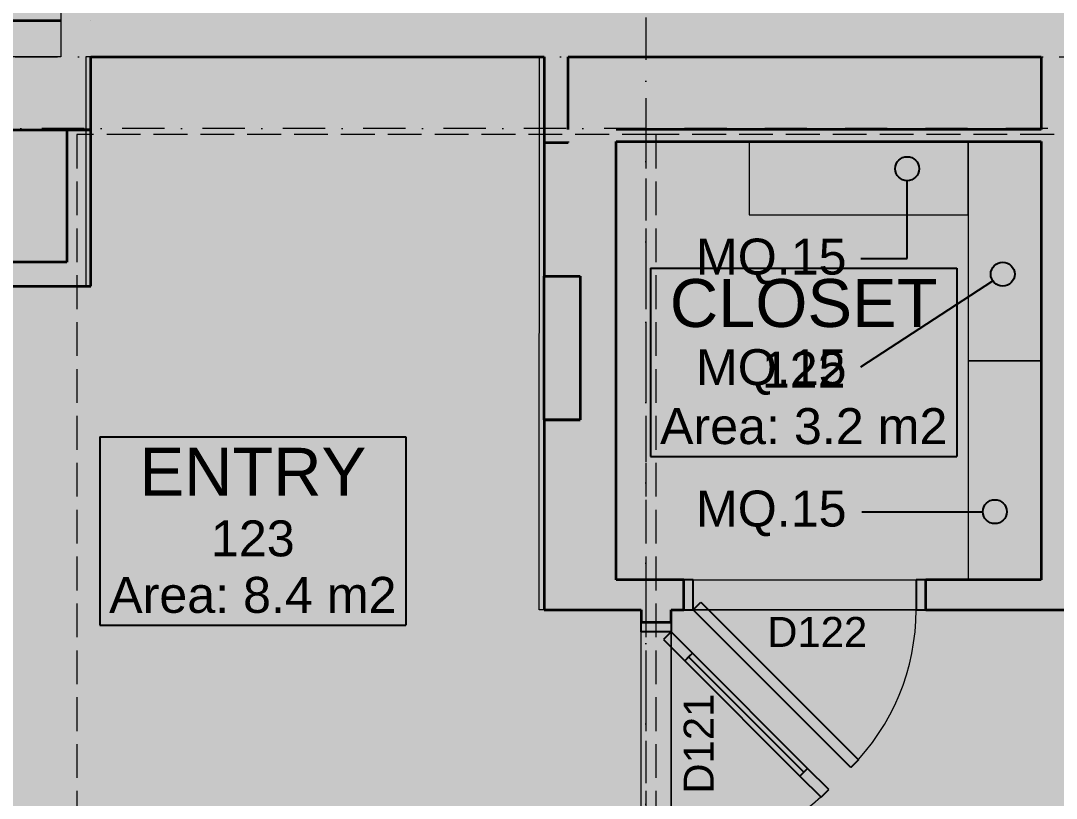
# Model space of a CAD drawing. Header units: millimetres. Extents: x -14278 to 103595, y -22378 to 34603.
# Drawn here: x 5740 to 10063, y 3456 to 6700 of the extents above; entities that cross this region are included whole.
import ezdxf
from ezdxf.enums import TextEntityAlignment as Align

# ---------------------------------------------------------------- set-up
doc = ezdxf.new("R2010")
doc.units = ezdxf.units.MM
doc.header["$MEASUREMENT"] = 0
doc.linetypes.add('Dot & Dashed', pattern=[335.138881, 176.388884, -88.194442, 0, -70.555556])
doc.linetypes.add('Hidden Line', pattern=[195.611112, 141.111112, -54.5])
for name, color, linetype in [('A-Zz_20_10_90-T_TextFFEInternal', 7, 'Continuous'), ('NewA-Ee_25_10-M_WallsExternal', 7, 'Continuous'), ('NewA-Ee_25_10-M_WallsInternal', 7, 'Continuous'), ('NewA-Ee_30_40-M_Floors', 7, 'Continuous'), ('NewA-Ee_30_60-M_Pavements', 7, 'Continuous'), ('NewA-Ee_40_20-M_GeneralFFAndEInternalFixed', 7, 'Continuous'), ('NewA-SL-M_SpacesInternal', 7, 'Continuous'), ('NewA-Ss_30_25-M_CeilingAndSoffitSystems', 7, 'Continuous'), ('NewA-Zz_20_10_90-T_TextFFEInternal', 7, 'Continuous'), ('NewA-Zz_35_40_80-M_GridStructural', 7, 'Continuous'), ('NewA-Zz_50_10_70-P_BoundarySiteRed', 7, 'Continuous'), ('NewA-Zz_50_90_00-M_GrossInternal', 7, 'Continuous')]:
    doc.layers.add(name, color=color, linetype=linetype)
doc.styles.add('GENERATED_STYLE_1', font='')
doc.styles.get('GENERATED_STYLE_1').set_extended_font_data('Arial')

# ---------------------------------------------------------------- blocks, each defined once
blk = doc.blocks.new('Beam_1_1', base_point=(28050, 0))
at = {"layer": 'NewA-Ee_25_10-M_WallsExternal', "color": 6, "linetype": 'Hidden Line', "lineweight": 13}
for p, q in [((28050, 6225.1), (8350, 6225.1)), ((8350, 6225.1), (8350, 0))]:
    blk.add_line(p, q, dxfattribs=at)
blk = doc.blocks.new('Beam_2_1', base_point=(8391.8, 3098.2))
at = {"layer": 'NewA-Ee_25_10-M_WallsExternal', "color": 6, "linetype": 'Hidden Line', "lineweight": 13}
for p, q in [((8391.8, 6225.1), (5974.9, 6225.1)), ((5974.9, 6225.1), (5974.9, 3091.7)), ((8391.8, 6225.1), (8391.8, 3091.7)), ((8391.8, 3091.7), (5974.9, 3091.7))]:
    blk.add_line(p, q, dxfattribs=at)
at = {"layer": 'NewA-Ee_25_10-M_WallsExternal', "color": 251, "linetype": 'Dot & Dashed', "lineweight": 13}
blk.add_line((8391.8, 3098.2), (5974.9, 3098.2), dxfattribs=at)
blk = doc.blocks.new('LIVING ROOM_121_20_1', base_point=(10279.5, 2968.8))
at = {"layer": 'NewA-SL-M_SpacesInternal', "color": 253, "linetype": 'Continuous', "lineweight": 13}
for p, q in [((12799.2, 4242), (8455.6, 4242)), ((8455.6, 4242), (8455.6, 3091.8))]:
    blk.add_line(p, q, dxfattribs=at)
at = {"layer": 'NewA-SL-M_SpacesInternal', "color": 5, "lineweight": 70, "style": 'GENERATED_STYLE_1'}
for tag, height, p in [('ROOM_NAME', 200, (10279.5, 3276.6)), ('ROOM_NUMBER', 150, (10279.5, 2973.8)), ('adj_text', 150, (10279.5, 2738.1))]:
    blk.add_attdef(tag, text='', height=height, dxfattribs=at).set_placement(p, align=Align.TOP_CENTER)
blk = doc.blocks.new('CLOSET_122_22_1', base_point=(9008.5, 5314.7))
at = {"layer": 'NewA-SL-M_SpacesInternal', "color": 253, "linetype": 'Continuous', "lineweight": 13}
for p, q in [((10000.4, 6195.8), (8225.2, 6195.8)), ((8225.2, 6195.8), (8225.2, 4367)), ((10000.4, 4367), (10000.4, 6195.8)), ((8225.2, 4367), (10000.4, 4367))]:
    blk.add_line(p, q, dxfattribs=at)
at = {"layer": 'NewA-SL-M_SpacesInternal', "linetype": 'Continuous'}
for p, q in [((8369.6, 5668.2), (8369.6, 5353.9)), ((8369.6, 5668.2), (9647.3, 5668.2)), ((9647.3, 5668.2), (9647.3, 5353.9)), ((8369.6, 5353.9), (8369.6, 5118.2)), ((9647.3, 5353.9), (9647.3, 5118.2)), ((8369.6, 5118.2), (8369.6, 4882.5)), ((9647.3, 5118.2), (9647.3, 4882.5)), ((8369.6, 4882.5), (9647.3, 4882.5))]:
    blk.add_line(p, q, dxfattribs=at)
at = {"layer": 'NewA-SL-M_SpacesInternal', "color": 5, "lineweight": 70, "style": 'GENERATED_STYLE_1'}
for tag, height, p in [('ROOM_NAME', 200, (9008.5, 5622.5)), ('ROOM_NUMBER', 150, (9008.5, 5319.7)), ('adj_text', 150, (9008.5, 5083.9))]:
    blk.add_attdef(tag, text='', height=height, dxfattribs=at).set_placement(p, align=Align.TOP_CENTER)
blk = doc.blocks.new('ENTRY_123_23_1', base_point=(6709, 4610.5))
at = {"layer": 'NewA-SL-M_SpacesInternal', "color": 253, "linetype": 'Continuous', "lineweight": 13}
for p, q in [((7925.1, 6550.3), (6032.8, 6550.3)), ((6032.8, 6550.3), (6032.8, 5593.4)), ((7925.2, 4242), (7925.1, 6550.3)), ((6032.8, 5593.4), (5602.5, 5593.4)), ((5602.5, 5593.4), (5602.5, 3092.5)), ((8330.6, 4242), (7925.2, 4242)), ((8330.6, 3091.8), (8330.6, 4242)), ((5602.5, 3092.5), (5650, 3092.5)), ((5650, 3092.5), (5650, 3091.8)), ((5650, 3091.8), (7900.2, 3091.8)), ((7900.2, 3091.8), (8330.6, 3091.8))]:
    blk.add_line(p, q, dxfattribs=at)
at = {"layer": 'NewA-SL-M_SpacesInternal', "linetype": 'Continuous'}
for p, q in [((6070.1, 4964.1), (6070.1, 4649.8)), ((6070.1, 4964.1), (7347.8, 4964.1)), ((7347.8, 4964.1), (7347.8, 4649.8)), ((6070.1, 4649.8), (6070.1, 4414.1)), ((7347.8, 4649.8), (7347.8, 4414.1)), ((6070.1, 4414.1), (6070.1, 4178.4)), ((7347.8, 4414.1), (7347.8, 4178.4)), ((6070.1, 4178.4), (7347.8, 4178.4))]:
    blk.add_line(p, q, dxfattribs=at)
at = {"layer": 'NewA-SL-M_SpacesInternal', "color": 5, "lineweight": 70, "style": 'GENERATED_STYLE_1'}
for tag, height, p in [('ROOM_NAME', 200, (6709, 4918.4)), ('ROOM_NUMBER', 150, (6709, 4615.5)), ('adj_text', 150, (6709, 4379.8))]:
    blk.add_attdef(tag, text='', height=height, dxfattribs=at).set_placement(p, align=Align.TOP_CENTER)
blk = doc.blocks.new('Mesh_1_1', base_point=(14339.9, 34603))
at = {"layer": 'NewA-Ee_30_60-M_Pavements', "color": 254, "linetype": 'Continuous', "lineweight": 13, "flags": 128}
blk.add_lwpolyline([(14339.9, 34603, -0.414214), (42830.6, 6112.3, -0.414214), (14339.9, -22378.4, -0.414214), (-14150.7, 6112.3, -0.414214)], format="xyb", close=True, dxfattribs=at)
blk = doc.blocks.new('Slab_4_1', base_point=(11328, 15324.9))
at = {"layer": 'NewA-Ee_30_40-M_Floors', "linetype": 'Continuous', "lineweight": 13}
blk.add_hatch(color=254, dxfattribs=at).paths.add_polyline_path([(11328, 15324.9), (11328, 15099.7), (150.3, 15099.7), (150.3, 9350.5), (-124.9, 9350.5), (-124.9, 8300.5), (150.3, 8300.5), (150.3, 6700.3), (2050.3, 6700.3), (2050.3, 2150.3), (5499.7, 2150.3), (5499.7, 3091.8), (6214.3, 3091.8), (6214.3, 2766.8), (7714.3, 2766.8), (7714.3, 3091.8), (8455.6, 3091.8), (8500.3, 150.3), (16363.1, 150.3), (16363.1, -124.9), (17413.1, -124.9), (17413.1, 150.3), (27899.7, 150.3), (27899.7, 6700.3), (34699.7, 6700.3), (34699.7, 15099.7), (34639.4, 15099.7), (34639.4, 15324.9), (32809.4, 15324.9), (32809.4, 15099.7), (13158, 15099.7), (13158, 15324.9)])
blk = doc.blocks.new('Slab_7_1', base_point=(150.3, 15099.7))
at = {"layer": 'NewA-Ss_30_25-M_CeilingAndSoffitSystems', "linetype": 'Continuous', "lineweight": 0}
blk.add_hatch(color=255, dxfattribs=at).paths.add_polyline_path([(150.3, 15099.7), (150.3, 6700.3), (2050.3, 6700.3), (2050.3, 6550.3), (5907.4, 6550.3), (5907.4, 10320.7), (8342.7, 10320.7), (8342.7, 15099.7)])
at = {"layer": 'NewA-Ss_30_25-M_CeilingAndSoffitSystems', "color": 6, "linetype": 'Continuous', "lineweight": 13, "flags": 128}
blk.add_lwpolyline([(150.3, 15099.7), (8342.7, 15099.7), (8342.7, 10320.7), (5907.4, 10320.7), (5907.4, 6550.3), (2050.3, 6550.3), (2050.3, 6700.3), (150.3, 6700.3)], close=True, dxfattribs=at)
blk = doc.blocks.new('Slab_21_1', base_point=(8500.3, 150.3))
at = {"layer": 'NewA-Ss_30_25-M_CeilingAndSoffitSystems', "linetype": 'Continuous', "lineweight": 0}
blk.add_hatch(color=255, dxfattribs=at).paths.add_polyline_path([(8500.3, 150.3), (12783, 150.3), (12783, 4242), (8455.6, 4242), (8455.6, 3091.8), (8500.3, 3091.8)])
at = {"layer": 'NewA-Ss_30_25-M_CeilingAndSoffitSystems', "color": 6, "linetype": 'Continuous', "lineweight": 13, "flags": 128}
blk.add_lwpolyline([(8500.3, 150.3), (8500.3, 3091.8), (8455.6, 3091.8), (8455.6, 4242), (12783, 4242), (12783, 150.3)], close=True, dxfattribs=at)
blk = doc.blocks.new('Slab_22_1', base_point=(8225.2, 4367))
at = {"layer": 'NewA-Ss_30_25-M_CeilingAndSoffitSystems', "linetype": 'Continuous', "lineweight": 0}
blk.add_hatch(color=255, dxfattribs=at).paths.add_polyline_path([(8225.2, 4367), (10000.4, 4367), (10000.4, 6195.8), (8225.2, 6195.8)])
at = {"layer": 'NewA-Ss_30_25-M_CeilingAndSoffitSystems', "color": 6, "linetype": 'Continuous', "lineweight": 13, "flags": 128}
blk.add_lwpolyline([(8225.2, 4367), (10000.4, 4367), (10000.4, 6195.8), (8225.2, 6195.8)], close=True, dxfattribs=at)
blk = doc.blocks.new('Slab_23_1', base_point=(5602.5, 5593.4))
at = {"layer": 'NewA-Ss_30_25-M_CeilingAndSoffitSystems', "linetype": 'Continuous', "lineweight": 0}
blk.add_hatch(color=255, dxfattribs=at).paths.add_polyline_path([(5602.5, 5593.4), (5602.5, 3091.8), (8330.6, 3091.8), (8330.6, 4242), (7904.9, 4242), (7905.7, 6550.3), (6011.3, 6550.3), (6011.3, 5593.4)])
at = {"layer": 'NewA-Ss_30_25-M_CeilingAndSoffitSystems', "color": 6, "linetype": 'Continuous', "lineweight": 13, "flags": 128}
blk.add_lwpolyline([(5602.5, 5593.4), (5602.5, 3091.8), (8330.6, 3091.8), (8330.6, 4242), (7904.9, 4242), (7905.7, 6550.3), (6011.3, 6550.3), (6011.3, 5593.4)], close=True, dxfattribs=at)
blk = doc.blocks.new('Wall_32_1', base_point=(6032.8, 6700.3))
at = {"layer": 'NewA-Ee_25_10-M_WallsInternal', "linetype": 'Continuous', "lineweight": 13}
blk.add_hatch(color=6, dxfattribs=at).paths.add_polyline_path([(6032.8, 6700.3), (2050.3, 6700.3), (2050.3, 6245.3), (6032.8, 6245.3)])
at = {"layer": 'NewA-Ee_25_10-M_WallsInternal', "color": 92, "linetype": 'Continuous', "lineweight": 35, "flags": 128}
for points in [[(5907.4, 6700.3), (2050.3, 6700.3)], [(2050.3, 6700.3), (2050.3, 6245.3)], [(6032.8, 6700.3), (6032.4, 6700.3)], [(6032.8, 6245.3), (6032.8, 6550.3)], [(2050.3, 6245.3), (6032.8, 6245.3)]]:
    blk.add_lwpolyline(points, dxfattribs=at)
blk = doc.blocks.new('Door 19_6')
at = {"layer": 'NewA-Ee_25_10-M_WallsInternal', "linetype": 'Continuous', "lineweight": 13}
for points in [[(-192.6, 657.6), (-224.4, 625.8), (433.2, -31.8), (465, 0)], [(-465, -125), (-465, 0), (-505, 0), (-505, -125)], [(505, -125), (505, 0), (465, 0), (465, -125)]]:
    blk.add_hatch(color=255, dxfattribs=at).paths.add_polyline_path(points)
at = {"layer": 'NewA-Ee_25_10-M_WallsInternal', "linetype": 'Continuous'}
for p, q in [((-224.4, 625.8), (-192.6, 657.6)), ((-192.6, 657.6), (465, 0)), ((433.2, -31.8), (-224.4, 625.8)), ((-465, 0), (-505, 0)), ((-505, 0), (-505, -125)), ((-465, -125), (-465, 0)), ((465, 0), (433.2, -31.8)), ((505, 0), (465, 0)), ((465, 0), (465, -125)), ((505, -125), (505, 0)), ((-505, -125), (-465, -125)), ((465, -125), (505, -125))]:
    blk.add_line(p, q, dxfattribs=at)
at = {"layer": 'NewA-Ee_25_10-M_WallsInternal', "color": 92, "linetype": 'Continuous', "lineweight": 35}
for p, q in [((-505, 0), (-505, -125)), ((505, 0), (505, -125))]:
    blk.add_line(p, q, dxfattribs=at)
at = {"layer": 'NewA-Ee_25_10-M_WallsInternal', "color": 6, "linetype": 'Continuous', "lineweight": 13}
blk.add_arc((465, 0), 930, 135, 180, dxfattribs=at)
blk = doc.blocks.new('D Marker 19')
at = {"layer": 'NewA-Ee_25_10-M_WallsInternal', "style": 'GENERATED_STYLE_1'}
blk.add_attdef('AC_WIDO_ID', text='', height=125, dxfattribs=at).set_placement((-262.1, 94.8), align=Align.BOTTOM_LEFT)
blk = doc.blocks.new('Wall_41_1', base_point=(13600.5, 4242))
at = {"layer": 'NewA-Ee_25_10-M_WallsInternal', "linetype": 'Continuous', "lineweight": 13}
for points in [[(8225.2, 4367), (7925.2, 4242), (8507.7, 4242), (8507.7, 4367)], [(9517.7, 4242), (13600.5, 4242), (13475.4, 4367), (9517.7, 4367)]]:
    blk.add_hatch(color=6, dxfattribs=at).paths.add_polyline_path(points)
at = {"layer": 'NewA-Ee_25_10-M_WallsInternal', "color": 92, "linetype": 'Continuous', "lineweight": 35}
for p, q in [((8507.7, 4242), (8507.7, 4367)), ((9517.7, 4242), (9517.7, 4367))]:
    blk.add_line(p, q, dxfattribs=at)
at = {"layer": 'NewA-Ee_25_10-M_WallsInternal', "color": 92, "linetype": 'Continuous', "lineweight": 35, "flags": 128}
for points in [[(8507.7, 4367), (8225.2, 4367)], [(10000.4, 4367), (9517.7, 4367)], [(7925.2, 4242), (8330.6, 4242)], [(8455.6, 4242), (8507.7, 4242)], [(9517.7, 4242), (12799.2, 4242)]]:
    blk.add_lwpolyline(points, dxfattribs=at)
at = {"layer": 'NewA-Ee_25_10-M_WallsInternal', "linetype": 'Continuous', "zscale": 1000, "rotation": 180}
blk.add_blockref('Door 19_6', (9012.7, 4242), dxfattribs=at)
at = {"layer": 'NewA-Ee_25_10-M_WallsInternal'}
ref = blk.add_blockref('D Marker 19', (9012.7, 4242), dxfattribs=dict(at, rotation=180))
ref.add_attrib('AC_WIDO_ID', 'D122', dxfattribs={"color": 7, "height": 125, "rotation": 360, "style": 'GENERATED_STYLE_1'}).set_placement((8856.2, 4050.1), align=Align.BOTTOM_LEFT)
blk = doc.blocks.new('Wall_42_1', base_point=(10125.4, 6700.3))
at = {"layer": 'NewA-Ee_25_10-M_WallsInternal', "linetype": 'Continuous', "lineweight": 13}
for points in [[(10125.4, 6550.3), (10000.4, 6550.3), (10000.4, 6245.8), (10125.4, 6245.8)], [(10125.4, 6195.8), (10000.4, 6195.8), (10000.4, 4367), (10125.4, 4367)]]:
    blk.add_hatch(color=6, dxfattribs=at).paths.add_polyline_path(points)
at = {"layer": 'NewA-Ee_25_10-M_WallsInternal', "color": 92, "linetype": 'Continuous', "lineweight": 35, "flags": 128}
for points in [[(10000.4, 6550.3), (10000.4, 6245.8)], [(10125.4, 6245.8), (10125.4, 6550.3)], [(10000.4, 6195.8), (10000.4, 4367)], [(10125.4, 4367), (10125.4, 6195.8)]]:
    blk.add_lwpolyline(points, dxfattribs=at)
blk = doc.blocks.new('Door 19_7')
at = {"layer": 'NewA-Ee_25_10-M_WallsInternal', "linetype": 'Continuous', "lineweight": 13}
for points in [[(-192.6, 657.6), (-224.4, 625.8), (-136, 537.4), (-104.2, 569.2)], [(433.2, -31.8), (465, 0), (376.6, 88.4), (344.8, 56.6)], [(-465, -125), (-465, 0), (-505, 0), (-505, -125)], [(505, -125), (505, 0), (465, 0), (465, -125)]]:
    blk.add_hatch(color=255, dxfattribs=at).paths.add_polyline_path(points)
at = {"layer": 'NewA-Ee_25_10-M_WallsInternal', "linetype": 'Continuous'}
for p, q in [((-224.4, 625.8), (-192.6, 657.6)), ((-192.6, 657.6), (-104.2, 569.2)), ((-136, 537.4), (-224.4, 625.8)), ((-104.2, 569.2), (-136, 537.4)), ((-120.1, 553.3), (-104.2, 569.2)), ((-104.2, 569.2), (376.6, 88.4)), ((-136, 537.4), (-120.1, 553.3)), ((344.8, 56.6), (-136, 537.4)), ((360.7, 72.5), (-120.1, 553.3)), ((-120.1, 553.3), (360.7, 72.5)), ((-120.1, 553.3), (360.7, 72.5)), ((344.8, 56.6), (376.6, 88.4)), ((376.6, 88.4), (360.7, 72.5)), ((376.6, 88.4), (465, 0)), ((360.7, 72.5), (344.8, 56.6)), ((433.2, -31.8), (344.8, 56.6)), ((-465, 0), (-505, 0)), ((-505, 0), (-505, -125)), ((-465, -125), (-465, 0)), ((465, 0), (433.2, -31.8)), ((505, 0), (465, 0)), ((465, 0), (465, -125)), ((505, -125), (505, 0)), ((-505, -125), (-465, -125)), ((465, -125), (505, -125))]:
    blk.add_line(p, q, dxfattribs=at)
at = {"layer": 'NewA-Ee_25_10-M_WallsInternal', "color": 92, "linetype": 'Continuous', "lineweight": 35}
for p, q in [((-505, 0), (-505, -125)), ((505, 0), (505, -125))]:
    blk.add_line(p, q, dxfattribs=at)
at = {"layer": 'NewA-Ee_25_10-M_WallsInternal', "color": 6, "linetype": 'Continuous', "lineweight": 13}
blk.add_arc((465, 0), 930, 135, 180, dxfattribs=at)
blk = doc.blocks.new('Wall_43_1', base_point=(8455.6, 4242))
at = {"layer": 'NewA-Ee_25_10-M_WallsInternal', "linetype": 'Continuous', "lineweight": 13}
for points in [[(8330.6, 4242), (8330.6, 4189.9), (8455.6, 4189.9), (8455.6, 4242)], [(8330.6, 3091.8), (8455.6, 3091.8), (8455.6, 3179.9), (8330.6, 3179.9)]]:
    blk.add_hatch(color=6, dxfattribs=at).paths.add_polyline_path(points)
at = {"layer": 'NewA-Ee_25_10-M_WallsInternal', "color": 92, "linetype": 'Continuous', "lineweight": 35}
for p, q in [((8455.6, 4189.9), (8330.6, 4189.9)), ((8455.6, 3179.9), (8330.6, 3179.9))]:
    blk.add_line(p, q, dxfattribs=at)
at = {"layer": 'NewA-Ee_25_10-M_WallsInternal', "color": 92, "linetype": 'Continuous', "lineweight": 35, "flags": 128}
for points in [[(8330.6, 4242), (8330.6, 4189.9)], [(8455.6, 4189.9), (8455.6, 4242)], [(8330.6, 3179.9), (8330.6, 3091.8)], [(8455.6, 3091.8), (8455.6, 3179.9)], [(8330.6, 3091.8), (8455.6, 3091.8)]]:
    blk.add_lwpolyline(points, dxfattribs=at)
at = {"layer": 'NewA-Ee_25_10-M_WallsInternal', "linetype": 'Continuous', "xscale": -1, "zscale": 1000, "rotation": 270}
blk.add_blockref('Door 19_7', (8455.6, 3684.9), dxfattribs=at)
at = {"layer": 'NewA-Ee_25_10-M_WallsInternal'}
ref = blk.add_blockref('D Marker 19', (8455.6, 3684.9), dxfattribs=dict(at, rotation=270))
ref.add_attrib('AC_WIDO_ID', 'D121', dxfattribs={"color": 7, "height": 125, "rotation": 90, "style": 'GENERATED_STYLE_1'}).set_placement((8670.2, 3475.3), align=Align.BOTTOM_LEFT)
blk = doc.blocks.new('Wall Niche Rectangular 19')
at = {"layer": 'NewA-Ee_25_10-M_WallsInternal', "color": 92, "linetype": 'Continuous', "lineweight": 35}
for p, q in [((-300, 0), (-300, -150)), ((300, 0), (-300, 0)), ((300, -150), (300, 0)), ((-300, -150), (300, -150))]:
    blk.add_line(p, q, dxfattribs=at)
at = {"layer": 'NewA-Ee_25_10-M_WallsInternal', "linetype": 'Continuous'}
blk.add_line((-300, 0), (300, 0), dxfattribs=at)
blk = doc.blocks.new('Wall_48_1', base_point=(8225.2, 4242))
at = {"layer": 'NewA-Ee_25_10-M_WallsInternal', "linetype": 'Continuous', "lineweight": 13}
blk.add_hatch(color=6, dxfattribs=at).paths.add_polyline_path([(7925.2, 5035.1), (7925.2, 4242), (8225.2, 4367), (8225.2, 6195.8), (7925.2, 6195.8), (7925.2, 5635.1), (8075.2, 5635.1), (8075.2, 5035.1)])
at = {"layer": 'NewA-Ee_25_10-M_WallsInternal', "color": 92, "linetype": 'Continuous', "lineweight": 35}
for p, q in [((7925.2, 5635.1), (8075.2, 5635.1)), ((8075.2, 5635.1), (8075.2, 5035.1)), ((7925.2, 5035.1), (8075.2, 5035.1))]:
    blk.add_line(p, q, dxfattribs=at)
at = {"layer": 'NewA-Ee_25_10-M_WallsInternal', "color": 92, "linetype": 'Continuous', "lineweight": 35, "flags": 128}
for points in [[(7925.2, 6195.8), (7925.2, 5635.1)], [(8225.2, 4367), (8225.2, 6195.8)], [(7925.2, 5035.1), (7925.2, 4242)]]:
    blk.add_lwpolyline(points, dxfattribs=at)
at = {"layer": 'NewA-Ee_25_10-M_WallsInternal', "linetype": 'Continuous', "xscale": -1, "zscale": 1000, "rotation": 90}
blk.add_blockref('Wall Niche Rectangular 19', (7925.2, 5335.1), dxfattribs=at)
blk = doc.blocks.new('Wall_49_1', base_point=(6032.8, 5593.4))
at = {"layer": 'NewA-Ee_25_10-M_WallsInternal', "linetype": 'Continuous', "lineweight": 13}
blk.add_hatch(color=6, dxfattribs=at).paths.add_polyline_path([(5932.8, 5693.4), (2050.3, 5693.4), (2050.3, 5593.4), (6032.8, 5593.4)])
at = {"layer": 'NewA-Ee_25_10-M_WallsInternal', "color": 92, "linetype": 'Continuous', "lineweight": 35, "flags": 128}
for points in [[(5932.8, 5693.4), (2050.3, 5693.4)], [(2050.3, 5693.4), (2050.3, 5593.4)], [(2050.3, 5593.4), (6032.8, 5593.4)]]:
    blk.add_lwpolyline(points, dxfattribs=at)
blk = doc.blocks.new('Wall_50_1', base_point=(6032.8, 5593.4))
at = {"layer": 'NewA-Ee_25_10-M_WallsInternal', "linetype": 'Continuous', "lineweight": 13}
blk.add_hatch(color=6, dxfattribs=at).paths.add_polyline_path([(6032.8, 5593.4), (6032.8, 6245.3), (5932.8, 6245.3), (5932.8, 5693.4)])
at = {"layer": 'NewA-Ee_25_10-M_WallsInternal', "color": 92, "linetype": 'Continuous', "lineweight": 35, "flags": 128}
for points in [[(6032.8, 6245.3), (5932.8, 6245.3)], [(5932.8, 6245.3), (5932.8, 5693.4)], [(6032.8, 5593.4), (6032.8, 6245.3)]]:
    blk.add_lwpolyline(points, dxfattribs=at)
blk = doc.blocks.new('Wall_51_1', base_point=(7925.2, 6192.8))
at = {"layer": 'NewA-Ee_25_10-M_WallsInternal', "linetype": 'Continuous', "lineweight": 13}
blk.add_hatch(color=6, dxfattribs=at).paths.add_polyline_path([(8025.2, 6192.8), (8025.2, 6550.3), (7925.2, 6550.3), (7925.2, 6192.8)])
at = {"layer": 'NewA-Ee_25_10-M_WallsInternal', "color": 92, "linetype": 'Continuous', "lineweight": 35, "flags": 128}
for points in [[(7925.2, 6550.3), (7925.2, 6192.8)], [(8025.2, 6245.8), (8025.2, 6550.3)], [(7925.2, 6192.8), (8025.2, 6192.8)], [(8025.2, 6192.8), (8025.2, 6195.8)]]:
    blk.add_lwpolyline(points, dxfattribs=at)
blk = doc.blocks.new('Wall_52_1', base_point=(6032.8, 6700.3))
at = {"layer": 'NewA-Ee_25_10-M_WallsInternal', "linetype": 'Continuous', "lineweight": 13}
blk.add_hatch(color=6, dxfattribs=at).paths.add_polyline_path([(6032.8, 6550.3), (15249.9, 6550.3), (15249.9, 6700.3), (6032.8, 6700.3)])
at = {"layer": 'NewA-Ee_25_10-M_WallsInternal', "color": 92, "linetype": 'Continuous', "lineweight": 35, "flags": 128}
for points in [[(6032.8, 6550.3), (7925.2, 6550.3)], [(8025.2, 6550.3), (10000.4, 6550.3)]]:
    blk.add_lwpolyline(points, dxfattribs=at)
blk = doc.blocks.new('Wall_53_1', base_point=(7925.2, 6195.8))
at = {"layer": 'NewA-Ee_25_10-M_WallsInternal', "linetype": 'Continuous', "lineweight": 13}
blk.add_hatch(color=6, dxfattribs=at).paths.add_polyline_path([(8025.2, 6195.8), (15124.9, 6195.8), (15124.9, 6245.8), (8025.2, 6245.8)])
at = {"layer": 'NewA-Ee_25_10-M_WallsInternal', "color": 92, "linetype": 'Continuous', "lineweight": 35, "flags": 128}
for points in [[(10000.4, 6245.8), (8225.2, 6245.8)], [(8225.2, 6195.8), (10000.4, 6195.8)]]:
    blk.add_lwpolyline(points, dxfattribs=at)
blk = doc.blocks.new('Standard grid marker')
at = {"layer": 'NewA-Zz_35_40_80-M_GridStructural', "color": 6, "linetype": 'Dot & Dashed', "lineweight": 13}
blk.add_line((1000, 0), (18130.8, 0), dxfattribs=at)
at = {"layer": 'NewA-Zz_35_40_80-M_GridStructural', "style": 'GENERATED_STYLE_1'}
blk.add_attdef('AC_MarkerText_1', text='', height=250, rotation=90, dxfattribs=at).set_placement((-250, 14.3), align=Align.MIDDLE_CENTER)
blk = doc.blocks.new('Standard grid marker_2')
at = {"layer": 'NewA-Zz_35_40_80-M_GridStructural', "color": 6, "linetype": 'Dot & Dashed', "lineweight": 13}
blk.add_line((1000, 0), (40175.6, 0), dxfattribs=at)
at = {"layer": 'NewA-Zz_35_40_80-M_GridStructural', "style": 'GENERATED_STYLE_1'}
blk.add_attdef('AC_MarkerText_1', text='', height=250, dxfattribs=at).set_placement((41425.6, 14.3), align=Align.MIDDLE_CENTER)
blk = doc.blocks.new('Standard grid marker_4')
at = {"layer": 'NewA-Zz_35_40_80-M_GridStructural', "color": 6, "linetype": 'Dot & Dashed', "lineweight": 13}
blk.add_line((1000, 0), (40175.6, 0), dxfattribs=at)
blk = doc.blocks.new('Flexible Shelf 19_3')
at = {"layer": 'NewA-Ee_40_20-M_GeneralFFAndEInternalFixed', "color": 1, "linetype": 'Continuous', "lineweight": 18}
for p, q in [((914.4, 304.8), (0, 304.8)), ((0, 304.8), (0, 0)), ((914.4, 0), (914.4, 304.8)), ((0, 0), (914.4, 0))]:
    blk.add_line(p, q, dxfattribs=at)
blk = doc.blocks.new('Line_32_1', base_point=(9251.3, 4651.9))
at = {"layer": 'NewA-Zz_20_10_90-T_TextFFEInternal', "linetype": 'Continuous'}
blk.add_hatch(color=256, dxfattribs=at).paths.add_polyline_path([(9856.5, 4651.9), (9852.6, 4671.1), (9841.8, 4687.3), (9825.6, 4698.1), (9806.5, 4701.9), (9787.3, 4698.1), (9771.1, 4687.3), (9760.3, 4671.1), (9756.5, 4651.9), (9760.3, 4632.8), (9771.1, 4616.6), (9787.3, 4605.7), (9806.5, 4601.9), (9825.6, 4605.7), (9841.8, 4616.6), (9852.6, 4632.8)])
blk.add_line((9251.3, 4651.9), (9756.5, 4651.9), dxfattribs=at)
blk.add_circle((9806.5, 4651.9), 50, dxfattribs=at)
blk = doc.blocks.new('Line_33_1', base_point=(9247.2, 5256.4))
at = {"layer": 'NewA-Zz_20_10_90-T_TextFFEInternal', "linetype": 'Continuous'}
blk.add_hatch(color=256, dxfattribs=at).paths.add_polyline_path([(9889.3, 5642.9), (9885.5, 5662), (9874.7, 5678.2), (9858.5, 5689.1), (9839.3, 5692.9), (9820.2, 5689.1), (9804, 5678.2), (9793.2, 5662), (9789.3, 5642.9), (9793.2, 5623.8), (9804, 5607.5), (9820.2, 5596.7), (9839.3, 5592.9), (9858.5, 5596.7), (9874.7, 5607.5), (9885.5, 5623.8)])
blk.add_line((9247.2, 5256.4), (9797.5, 5615.6), dxfattribs=at)
blk.add_circle((9839.3, 5642.9), 50, dxfattribs=at)
blk = doc.blocks.new('Line_34_1', base_point=(9440.5, 5708.7))
at = {"layer": 'NewA-Zz_20_10_90-T_TextFFEInternal', "linetype": 'Continuous'}
blk.add_hatch(color=256, dxfattribs=at).paths.add_polyline_path([(9490.5, 6082.9), (9486.7, 6102), (9475.8, 6118.2), (9459.6, 6129.1), (9440.5, 6132.9), (9421.4, 6129.1), (9405.1, 6118.2), (9394.3, 6102), (9390.5, 6082.9), (9394.3, 6063.7), (9405.1, 6047.5), (9421.4, 6036.7), (9440.5, 6032.9), (9459.6, 6036.7), (9475.8, 6047.5), (9486.7, 6063.7)])
blk.add_line((9440.5, 5708.7), (9440.5, 6032.9), dxfattribs=at)
blk.add_circle((9440.5, 6082.9), 50, dxfattribs=at)
blk = doc.blocks.new('Label_34_1', base_point=(8448, 5414.2))
at = {"layer": 'A-Zz_20_10_90-T_TextFFEInternal', "insert": (8873, 5329.9), "char_height": 150, "attachment_point": 2, "style": 'GENERATED_STYLE_1'}
blk.add_mtext('\\fArial|b0|i0|c0|p34;MQ.15\\fArial|b0|i0|c0|p34;\\fArial|b0|i0|c0|p34;\\fArial|b0|i0|c0|p34;\\fArial|b0|i0|c0|p34;\\fArial|b0|i0|c0|p34;\\fArial|b0|i0|c0|p34;\\fArial|b0|i0|c0|p34;\\fArial|b0|i0|c0|p34;\\fArial|b0|i0|c0|p34;\\fArial|b0|i0|c0|p34;\\fArial|b0|i0|c0|p34;\\fArial|b0|i0|c0|p34;\\fArial|b0|i0|c0|p34;\\fArial|b0|i0|c0|p34;\\fArial|b0|i0|c0|p34;\\fArial|b0|i0|c0|p34;\\fArial|b0|i0|c0|p34;\\fArial|b0|i0|c0|p34;\\fArial|b0|i0|c0|p34;\\fArial|b0|i0|c0|p34;\\fArial|b0|i0|c0|p34;\\fArial|b0|i0|c0|p34;\\fArial|b0|i0|c0|p34;\\fArial|b0|i0|c0|p34;\\fArial|b0|i0|c0|p34;\\fArial|b0|i0|c0|p34;\\fArial|b0|i0|c0|p34;\\fArial|b0|i0|c0|p34;\\fArial|b0|i0|c0|p34;}', dxfattribs=at)
blk = doc.blocks.new('Label_35_1', base_point=(8448, 5875.5))
at = {"layer": 'A-Zz_20_10_90-T_TextFFEInternal', "insert": (8873, 5791.2), "char_height": 150, "attachment_point": 2, "style": 'GENERATED_STYLE_1'}
blk.add_mtext('\\fArial|b0|i0|c0|p34;MQ.15\\fArial|b0|i0|c0|p34;\\fArial|b0|i0|c0|p34;\\fArial|b0|i0|c0|p34;\\fArial|b0|i0|c0|p34;\\fArial|b0|i0|c0|p34;\\fArial|b0|i0|c0|p34;\\fArial|b0|i0|c0|p34;\\fArial|b0|i0|c0|p34;\\fArial|b0|i0|c0|p34;\\fArial|b0|i0|c0|p34;\\fArial|b0|i0|c0|p34;\\fArial|b0|i0|c0|p34;\\fArial|b0|i0|c0|p34;\\fArial|b0|i0|c0|p34;\\fArial|b0|i0|c0|p34;\\fArial|b0|i0|c0|p34;\\fArial|b0|i0|c0|p34;\\fArial|b0|i0|c0|p34;\\fArial|b0|i0|c0|p34;\\fArial|b0|i0|c0|p34;\\fArial|b0|i0|c0|p34;\\fArial|b0|i0|c0|p34;\\fArial|b0|i0|c0|p34;\\fArial|b0|i0|c0|p34;\\fArial|b0|i0|c0|p34;\\fArial|b0|i0|c0|p34;\\fArial|b0|i0|c0|p34;\\fArial|b0|i0|c0|p34;\\fArial|b0|i0|c0|p34;}', dxfattribs=at)
blk = doc.blocks.new('Label_36_1', base_point=(8448, 4824.2))
at = {"layer": 'A-Zz_20_10_90-T_TextFFEInternal', "insert": (8873, 4739.9), "char_height": 150, "attachment_point": 2, "style": 'GENERATED_STYLE_1'}
blk.add_mtext('\\fArial|b0|i0|c0|p34;MQ.15\\fArial|b0|i0|c0|p34;\\fArial|b0|i0|c0|p34;\\fArial|b0|i0|c0|p34;\\fArial|b0|i0|c0|p34;\\fArial|b0|i0|c0|p34;\\fArial|b0|i0|c0|p34;\\fArial|b0|i0|c0|p34;\\fArial|b0|i0|c0|p34;\\fArial|b0|i0|c0|p34;\\fArial|b0|i0|c0|p34;\\fArial|b0|i0|c0|p34;\\fArial|b0|i0|c0|p34;\\fArial|b0|i0|c0|p34;\\fArial|b0|i0|c0|p34;\\fArial|b0|i0|c0|p34;\\fArial|b0|i0|c0|p34;\\fArial|b0|i0|c0|p34;\\fArial|b0|i0|c0|p34;\\fArial|b0|i0|c0|p34;\\fArial|b0|i0|c0|p34;\\fArial|b0|i0|c0|p34;\\fArial|b0|i0|c0|p34;\\fArial|b0|i0|c0|p34;\\fArial|b0|i0|c0|p34;\\fArial|b0|i0|c0|p34;\\fArial|b0|i0|c0|p34;\\fArial|b0|i0|c0|p34;\\fArial|b0|i0|c0|p34;\\fArial|b0|i0|c0|p34;}', dxfattribs=at)

msp = doc.modelspace()

# ---------------------------------------------------------------- hatches: boundary and pattern name
at = {"layer": 'NewA-Zz_50_90_00-M_GrossInternal', "linetype": 'Continuous', "lineweight": 140}
msp.add_hatch(color=1, dxfattribs=at).paths.add_polyline_path([(150.3, 15099.7), (34699.7, 15099.7), (34699.7, 6700.3), (27899.7, 6700.3), (27899.7, 150.3), (8500.3, 150.3), (8500.3, 3091.8), (5499.7, 3091.8), (5499.7, 2150.3), (2050.3, 2150.3), (2050.3, 6700.3), (150.3, 6700.3)])

# ---------------------------------------------------------------- linework, layer by layer
at = {"layer": 'NewA-Zz_20_10_90-T_TextFFEInternal', "linetype": 'Continuous'}
msp.add_line((9247.2, 5708.7), (9440.5, 5708.7), dxfattribs=at)
at = {"layer": 'NewA-Zz_50_10_70-P_BoundarySiteRed', "color": 1, "linetype": 'Continuous', "lineweight": 140}
msp.add_circle((14339.9, 6112.3), 28490.7, dxfattribs=at)

# ---------------------------------------------------------------- block references
at = {"layer": 'A-Zz_20_10_90-T_TextFFEInternal', "color": 6, "linetype": 'Continuous', "lineweight": 13}
for name, p in [('Label_35_1', (8448, 5875.5)), ('Label_34_1', (8448, 5414.2)), ('Label_36_1', (8448, 4824.2))]:
    msp.add_blockref(name, p, dxfattribs=at)
at = {"layer": 'NewA-Ee_25_10-M_WallsExternal', "color": 6, "lineweight": 13}
for name, p in [('Beam_2_1', (8391.8, 3098.2)), ('Beam_1_1', (28050, 0))]:
    msp.add_blockref(name, p, dxfattribs=at)
at = {"layer": 'NewA-Ee_25_10-M_WallsInternal', "color": 92, "lineweight": 35}
for name, p in [('Wall_32_1', (6032.8, 6700.3)), ('Wall_52_1', (6032.8, 6700.3)), ('Wall_51_1', (7925.2, 6192.8)), ('Wall_42_1', (10125.4, 6700.3)), ('Wall_50_1', (6032.8, 5593.4)), ('Wall_53_1', (7925.2, 6195.8)), ('Wall_48_1', (8225.2, 4242)), ('Wall_49_1', (6032.8, 5593.4)), ('Wall_41_1', (13600.5, 4242)), ('Wall_43_1', (8455.6, 4242))]:
    msp.add_blockref(name, p, dxfattribs=at)
at = {"layer": 'NewA-Ee_30_40-M_Floors', "color": 6, "linetype": 'Continuous', "lineweight": 13}
msp.add_blockref('Slab_4_1', (11328, 15324.9), dxfattribs=at)
at = {"layer": 'NewA-Ee_30_60-M_Pavements', "color": 254, "lineweight": 13}
msp.add_blockref('Mesh_1_1', (14339.9, 34603), dxfattribs=at)
at = {"layer": 'NewA-Ee_40_20-M_GeneralFFAndEInternalFixed', "color": 6, "linetype": 'Continuous', "lineweight": 13, "zscale": 1000}
msp.add_blockref('Flexible Shelf 19_3', (8781.2, 5891), dxfattribs=at)
at = {"layer": 'NewA-Ee_40_20-M_GeneralFFAndEInternalFixed', "color": 6, "linetype": 'Continuous', "lineweight": 13, "zscale": 1000, "rotation": 270}
for p in [(9695.6, 6195.8), (9695.6, 5281.4)]:
    msp.add_blockref('Flexible Shelf 19_3', p, dxfattribs=at)
at = {"layer": 'NewA-SL-M_SpacesInternal', "linetype": 'Continuous'}
for name, p, values in [('ENTRY_123_23_1', (6709, 4610.5), {'ROOM_NAME': 'ENTRY', 'ROOM_NUMBER': '123', 'adj_text': 'Area: 8.4 m2'}), ('CLOSET_122_22_1', (9008.5, 5314.7), {'ROOM_NAME': 'CLOSET', 'ROOM_NUMBER': '122', 'adj_text': 'Area: 3.2 m2'})]:
    msp.add_blockref(name, p, dxfattribs=at).add_auto_attribs(values)
msp.add_blockref('LIVING ROOM_121_20_1', (10279.5, 2968.8), dxfattribs=at)
at = {"layer": 'NewA-Ss_30_25-M_CeilingAndSoffitSystems', "color": 6, "linetype": 'Continuous', "lineweight": 13}
for name, p in [('Slab_7_1', (150.3, 15099.7)), ('Slab_23_1', (5602.5, 5593.4)), ('Slab_22_1', (8225.2, 4367)), ('Slab_21_1', (8500.3, 150.3))]:
    msp.add_blockref(name, p, dxfattribs=at)
at = {"layer": 'NewA-Zz_20_10_90-T_TextFFEInternal', "linetype": 'Continuous'}
for name, p in [('Line_34_1', (9440.5, 5708.7)), ('Line_33_1', (9247.2, 5256.4)), ('Line_32_1', (9251.3, 4651.9))]:
    msp.add_blockref(name, p, dxfattribs=at)
at = {"layer": 'NewA-Zz_35_40_80-M_GridStructural', "color": 1, "linetype": 'Continuous', "lineweight": 18, "zscale": 1000}
for name, p, rotation in [('Standard grid marker', (8350, 17770.2), 270), ('Standard grid marker_4', (39523.3, 6250), 180)]:
    msp.add_blockref(name, p, dxfattribs=dict(at, rotation=rotation))
msp.add_blockref('Standard grid marker_2', (-1652.3, 6550), dxfattribs=at)

doc.saveas('drawing.dxf')
